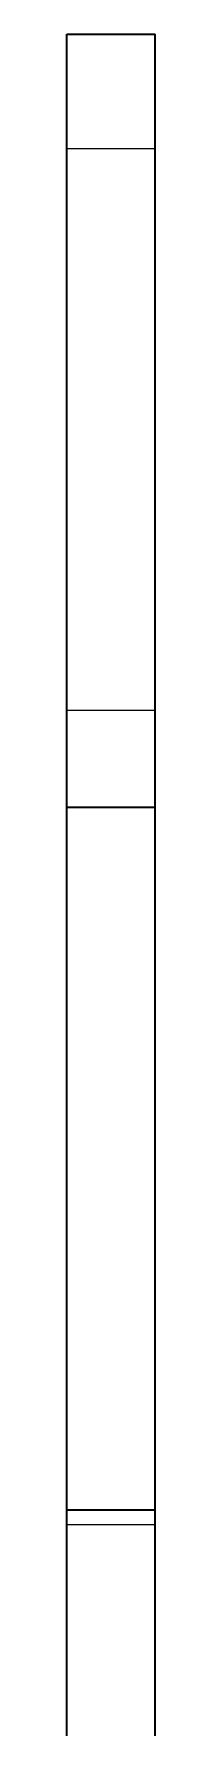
# Model space of a CAD drawing. Extents: x 155 to 1176, y 87 to 946.
# Drawn here: x 545.7 to 549.2, y 401 to 468.8 of the extents above; entities that cross this region are included whole.
import ezdxf

# ---------------------------------------------------------------- set-up
doc = ezdxf.new("R2010")
doc.units = 0

msp = doc.modelspace()

# ---------------------------------------------------------------- linework, layer by layer
at = {"color": 7, "lineweight": 35, "ltscale": 0.113761}
msp.add_line((545.734, 464.221), (545.734, 468.771), dxfattribs=at)
at = {"color": 7, "lineweight": 35, "ltscale": 0.0875}
for p, q in [((545.734, 468.771), (549.234, 468.771)), ((545.734, 437.994), (549.234, 437.994)), ((545.734, 410.027), (549.234, 410.027))]:
    msp.add_line(p, q, dxfattribs=at)
at = {"color": 7, "lineweight": 35, "ltscale": 0.113762}
msp.add_line((549.234, 464.221), (549.234, 468.771), dxfattribs=at)
at = {"color": 7, "lineweight": 35, "ltscale": 0.045477}
for p, q in [((545.734, 462.402), (545.734, 464.221)), ((549.234, 462.402), (549.234, 464.221))]:
    msp.add_line(p, q, dxfattribs=at)
at = {"color": 7, "lineweight": 13, "ltscale": 0.0875}
for p, q in [((545.734, 464.221), (549.234, 464.221)), ((545.734, 441.86), (549.234, 441.86)), ((545.734, 409.447), (549.234, 409.447))]:
    msp.add_line(p, q, dxfattribs=at)
at = {"color": 7, "lineweight": 35, "ltscale": 0.216249}
for p, q in [((545.734, 453.752), (545.734, 462.402)), ((549.234, 453.752), (549.234, 462.402))]:
    msp.add_line(p, q, dxfattribs=at)
at = {"color": 7, "lineweight": 35, "ltscale": 0.297285}
for p, q in [((545.734, 441.86), (545.734, 453.752)), ((549.234, 441.86), (549.234, 453.752))]:
    msp.add_line(p, q, dxfattribs=at)
at = {"color": 7, "lineweight": 35, "ltscale": 0.107196}
msp.add_line((545.734, 437.572), (545.734, 441.86), dxfattribs=at)
at = {"color": 7, "lineweight": 35, "ltscale": 0.096649}
msp.add_line((549.234, 437.994), (549.234, 441.86), dxfattribs=at)
at = {"color": 7, "lineweight": 35, "ltscale": 0.108991}
for p, q in [((545.734, 433.635), (545.734, 437.994)), ((549.234, 433.635), (549.234, 437.994))]:
    msp.add_line(p, q, dxfattribs=at)
at = {"color": 7, "lineweight": 35, "ltscale": 0.087035}
msp.add_line((545.734, 430.153), (545.734, 433.635), dxfattribs=at)
at = {"color": 7, "lineweight": 35, "ltscale": 0.087034}
msp.add_line((549.234, 430.153), (549.234, 433.635), dxfattribs=at)
at = {"color": 7, "lineweight": 35, "ltscale": 0.422292}
for p, q in [((545.734, 413.261), (545.734, 430.153)), ((549.234, 413.261), (549.234, 430.153))]:
    msp.add_line(p, q, dxfattribs=at)
at = {"color": 7, "lineweight": 35, "ltscale": 0.080857}
msp.add_line((545.734, 410.027), (545.734, 413.261), dxfattribs=at)
at = {"color": 7, "lineweight": 35, "ltscale": 0.080853}
msp.add_line((549.234, 410.027), (549.234, 413.261), dxfattribs=at)
at = {"color": 7, "lineweight": 35, "ltscale": 0.014506}
for p, q in [((545.734, 409.447), (545.734, 410.027)), ((549.234, 409.447), (549.234, 410.027))]:
    msp.add_line(p, q, dxfattribs=at)
at = {"color": 7, "lineweight": 35, "ltscale": 0.210506}
for p, q in [((545.734, 401.027), (545.734, 409.447)), ((549.234, 401.027), (549.234, 409.447))]:
    msp.add_line(p, q, dxfattribs=at)

doc.saveas('drawing.dxf')
